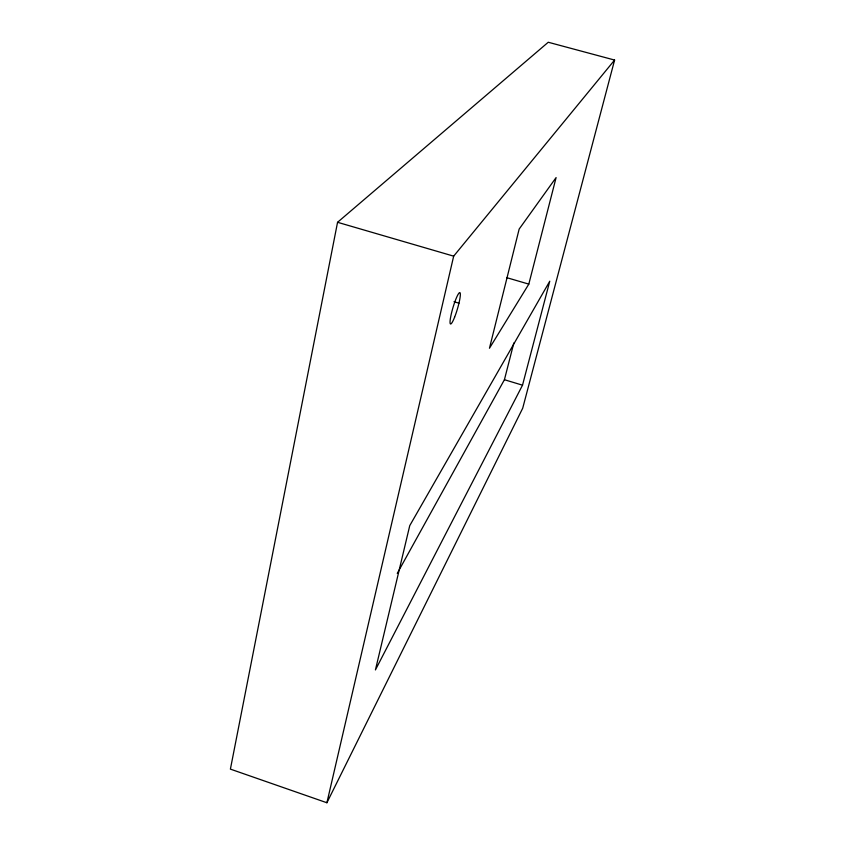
<?xml version="1.0" encoding="UTF-8"?>
<svg xmlns="http://www.w3.org/2000/svg" width="845" height="845" viewBox="0 0 845 845"><rect width="100%" height="100%" fill="white"/><g stroke="black" fill="none" stroke-linecap="round" stroke-linejoin="round"><path stroke-width="1.27" d="M337.556 222.298L230.4 769.119L326.899 802.75L522.706 408.219L614.6 60.058L548.257 42.25L337.556 222.298L453.67 256.151L614.6 60.058M326.899 802.75L453.67 256.151M528.812 284.121L556.094 177.587L519.157 229.079L489.456 348.256L528.812 284.121L506.746 277.667M397.256 573.406L504.423 379.722L513.844 342.954M522.516 385.183L549.757 281.205L409.751 525.632L375.423 669.927L522.516 385.183L504.423 379.722M454.008 301.728L458.962 303.197M454.61 317.192A16.372 2.324 -73.5 0 0 459.912 292.634A16.372 2.324 -73.5 0 0 451.04 315.09A16.372 2.324 -73.5 0 0 454.61 317.192"/></g></svg>
